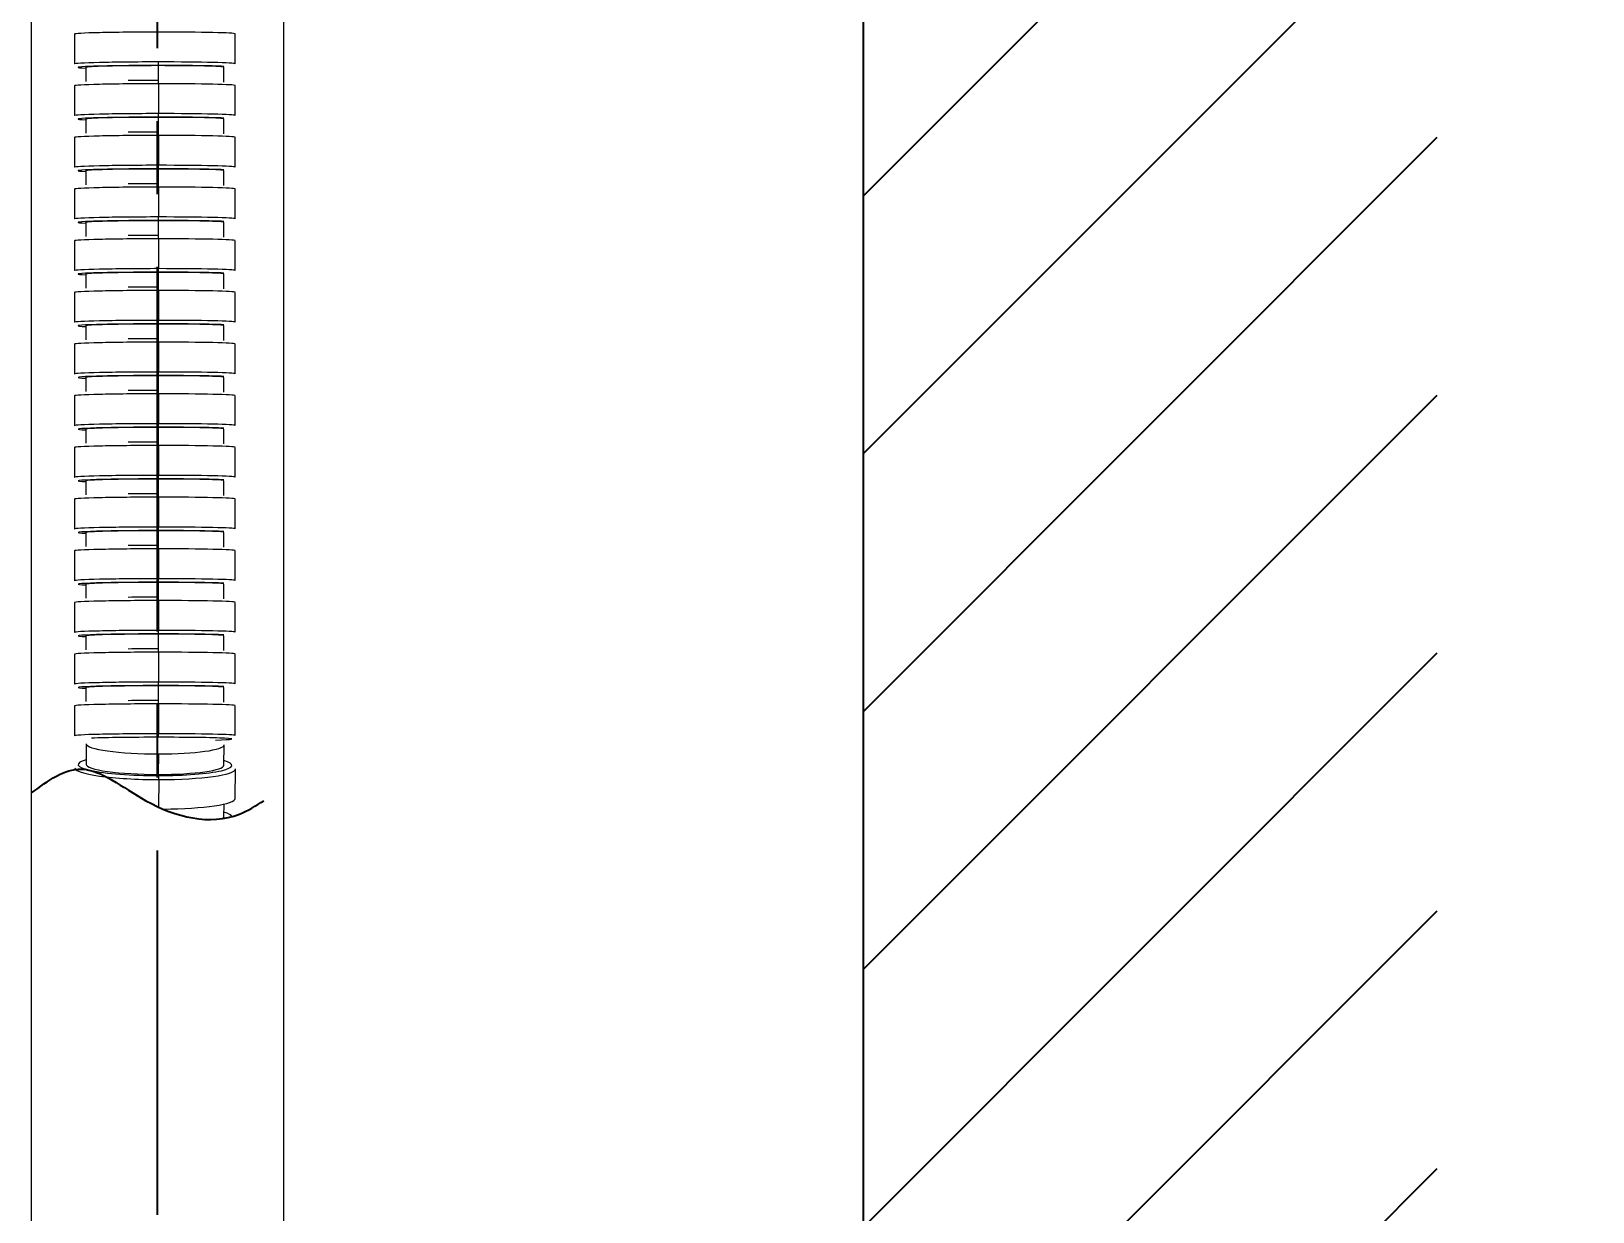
# Model space of a CAD drawing. Header units: millimetres. Extents: x 2433 to 4809, y -10272 to -6912.
# Drawn here: x 4325.1 to 4461.1, y -8711.6 to -8608.8 of the extents above; entities that cross this region are included whole.
import ezdxf

# ---------------------------------------------------------------- set-up
doc = ezdxf.new("R2010")
doc.units = ezdxf.units.MM
doc.linetypes.add('CENTERX2', pattern=[101.6, 63.5, -12.7, 12.7, -12.7])
doc.layers.add('CENTER', color=1, linetype='CENTERX2')
doc.layers.add('hatch', color=2, linetype='Continuous')
doc.layers.add('DIM', color=3, linetype='Continuous', lineweight=13)
doc.styles.add('ARIAL', font='arial.ttf')
doc.dimstyles.get("Standard").update_dxf_attribs({"dimtxt": 15, "dimasz": 15, "dimexe": 0.18, "dimexo": 0.0625, "dimgap": 4, "dimtad": 0, "dimtih": 1, "dimtoh": 1, "dimdec": 1, "dimdsep": 46, "dimtxsty": 'ARIAL', "dimcen": 0, "dimclrd": 3, "dimclre": 3, "dimclrt": 3, "dimadec": 0, "dimazin": 0, "dimtfac": 1, "dimtdec": 1, "dimtofl": 0, "dimtmove": 0, "dimatfit": 3, "dimfxl": 1, "dimtolj": 1, "dimtzin": 0, "dimarcsym": 0})

# ---------------------------------------------------------------- blocks, each defined once
blk = doc.blocks.new('*D53')
at = {"layer": 'Defpoints', "color": 0, "transparency": 16777216}
for p in [(4433.77, -8204.62), (4585.76, -8204.62), (4446.11, -9085.72)]:
    blk.add_point(p, dxfattribs=at)
at = {"layer": 'DIM', "color": 3, "lineweight": -2, "transparency": 16777216}
for p, q in [((4433.84, -8204.62), (4585.94, -8204.62)), ((4585.76, -8222.62), (4585.76, -8630.98)), ((4585.76, -9067.72), (4585.76, -8659.36)), ((4446.17, -9085.72), (4585.94, -9085.72))]:
    blk.add_line(p, q, dxfattribs=at)
at = {"layer": 'DIM', "color": 3, "transparency": 16777216}
for points in [[(4582.76, -8222.62), (4588.76, -8222.62), (4585.76, -8204.62)], [(4582.76, -9067.72), (4588.76, -9067.72), (4585.76, -9085.72)]]:
    blk.add_solid(points, dxfattribs=at)
at = {"layer": 'DIM', "color": 3, "transparency": 16777216, "insert": (4585.76, -8645.17), "char_height": 18, "attachment_point": 5, "style": 'ARIAL'}
blk.add_mtext('\\A1;881', dxfattribs=at)

msp = doc.modelspace()

# ---------------------------------------------------------------- hatches: boundary and pattern name
at = {"layer": 'hatch'}
h = msp.add_hatch(dxfattribs=at)
h.set_pattern_fill('ANSI31', color=256, scale=5)
h.set_pattern_definition([(45, (-10739.184, -4407.476), (-11.22532, 11.22532), [])])
h.paths.add_polyline_path([(4397.57, -9941.36), (4447.57, -9941.36), (4447.57, -7870.79), (4397.57, -7870.79)])

# ---------------------------------------------------------------- linework, layer by layer
msp.add_line((4397.57, -9941.36), (4397.57, -7799.37))
at = {"linetype": 'Continuous', "lineweight": 18, "extrusion": (-1, -2.22045e-16, 0)}
for p, q in [((4325.07, -8590.18), (4325.07, -9060.68)), ((4347.07, -9060.3), (4347.07, -8590.19)), ((4328.84, -8609.09), (4328.84, -8611.69)), ((4342.84, -8611.67), (4342.84, -8609.08)), ((4329.84, -8611.99), (4329.84, -8613.22)), ((4341.84, -8613.27), (4341.84, -8611.98)), ((4328.84, -8613.59), (4328.84, -8616.19)), ((4342.84, -8616.17), (4342.84, -8613.58)), ((4329.84, -8616.49), (4329.84, -8617.72)), ((4341.84, -8617.77), (4341.84, -8616.48)), ((4328.84, -8618.09), (4328.84, -8620.69)), ((4342.84, -8620.67), (4342.84, -8618.08)), ((4329.84, -8620.99), (4329.84, -8622.22)), ((4341.84, -8622.27), (4341.84, -8620.98)), ((4328.84, -8622.59), (4328.84, -8625.19)), ((4342.84, -8625.17), (4342.84, -8622.58)), ((4329.84, -8625.49), (4329.84, -8626.72)), ((4341.84, -8626.77), (4341.84, -8625.48)), ((4328.84, -8627.09), (4328.84, -8629.69)), ((4342.84, -8629.67), (4342.84, -8627.08)), ((4329.84, -8629.99), (4329.84, -8631.22)), ((4341.84, -8631.27), (4341.84, -8629.98)), ((4328.84, -8631.59), (4328.84, -8634.19)), ((4342.84, -8634.17), (4342.84, -8631.58)), ((4329.84, -8634.49), (4329.84, -8635.72)), ((4341.84, -8635.77), (4341.84, -8634.48)), ((4328.84, -8636.09), (4328.84, -8638.69)), ((4342.84, -8638.67), (4342.84, -8636.08)), ((4329.84, -8638.99), (4329.84, -8640.22)), ((4341.84, -8640.27), (4341.84, -8638.98)), ((4328.84, -8640.59), (4328.84, -8643.19)), ((4342.84, -8643.17), (4342.84, -8640.58)), ((4329.84, -8643.49), (4329.84, -8644.72)), ((4341.84, -8644.77), (4341.84, -8643.48)), ((4328.84, -8645.09), (4328.84, -8647.69)), ((4342.84, -8647.67), (4342.84, -8645.08)), ((4329.84, -8647.99), (4329.84, -8649.22)), ((4341.84, -8649.27), (4341.84, -8647.98)), ((4328.84, -8649.59), (4328.84, -8652.19)), ((4342.84, -8652.17), (4342.84, -8649.58)), ((4329.84, -8652.49), (4329.84, -8653.72)), ((4341.84, -8653.77), (4341.84, -8652.48)), ((4328.84, -8654.09), (4328.84, -8656.69)), ((4342.84, -8656.67), (4342.84, -8654.08)), ((4329.84, -8656.99), (4329.84, -8658.22)), ((4341.84, -8658.27), (4341.84, -8656.98)), ((4328.84, -8658.59), (4328.84, -8661.19)), ((4342.84, -8661.17), (4342.84, -8658.58)), ((4329.84, -8661.49), (4329.84, -8662.72)), ((4341.84, -8662.77), (4341.84, -8661.48)), ((4328.84, -8663.09), (4328.84, -8665.69)), ((4342.84, -8665.67), (4342.84, -8663.08)), ((4329.84, -8665.99), (4329.84, -8667.22)), ((4341.84, -8667.27), (4341.84, -8665.98)), ((4328.84, -8667.59), (4328.84, -8670.19)), ((4342.84, -8670.17), (4342.84, -8667.58)), ((4329.87, -8670.9), (4329.86, -8672.68)), ((4341.86, -8672.76), (4341.87, -8670.98)), ((4342.84, -8675.65), (4342.86, -8673.07)), ((4341.86, -8677.26), (4341.87, -8676.14))]:
    msp.add_line(p, q, dxfattribs=at)
at = {"linetype": 'Continuous', "lineweight": 13, "extrusion": (-1, -2.22045e-16, 0)}
for p, q in [((4336.12, -8611.84), (4336.12, -8613.13)), ((4336.17, -8613.42), (4336.17, -8616.02)), ((4336.12, -8616.34), (4336.12, -8617.63)), ((4336.17, -8617.92), (4336.17, -8620.52)), ((4336.12, -8620.84), (4336.12, -8622.13)), ((4336.17, -8622.42), (4336.17, -8625.02)), ((4336.12, -8625.34), (4336.12, -8626.63)), ((4336.17, -8626.92), (4336.17, -8629.52)), ((4336.12, -8629.84), (4336.12, -8631.13)), ((4336.17, -8631.42), (4336.17, -8634.02)), ((4336.12, -8634.34), (4336.12, -8635.63)), ((4336.17, -8635.92), (4336.17, -8638.52)), ((4336.12, -8638.84), (4336.12, -8640.13)), ((4336.17, -8640.42), (4336.17, -8643.02)), ((4336.12, -8643.34), (4336.12, -8644.63)), ((4336.17, -8644.92), (4336.17, -8647.52)), ((4336.12, -8647.84), (4336.12, -8649.13)), ((4336.17, -8649.42), (4336.17, -8652.02)), ((4336.12, -8652.34), (4336.12, -8653.63)), ((4336.17, -8653.92), (4336.17, -8656.52)), ((4336.12, -8656.84), (4336.12, -8658.13)), ((4336.17, -8658.42), (4336.17, -8661.02)), ((4336.12, -8661.34), (4336.12, -8662.63)), ((4336.17, -8662.92), (4336.17, -8665.52)), ((4336.12, -8665.84), (4336.12, -8667.13)), ((4336.17, -8667.42), (4336.17, -8670.02)), ((4336.15, -8671.77), (4336.14, -8673.56)), ((4336.14, -8673.56), (4336.17, -8673.66)), ((4336.18, -8674), (4336.17, -8676.4))]:
    msp.add_line(p, q, dxfattribs=at)
at = {"linetype": 'Continuous', "lineweight": 18}
for centre, major_axis, ratio, start_param, end_param in [((4335.84, -8609.08), (-7, -0.01), 0.023269, 4.665461, 6.283187), ((4335.84, -8609.08), (-7, -0.01), 0.023269, 3.141594, 4.665461), ((4335.84, -8611.68), (-7, -0.01), 0.023269, 4.665461, 6.283187), ((4336.16, -8611.53), (0, 0.3), 0.046898, 3.164889, 4.735685), ((4335.84, -8611.68), (-7, -0.01), 0.023269, 3.141594, 4.665461), ((4335.84, -8611.98), (-6.7, -0.01), 0.023269, 4.665461, 6.742692), ((4335.84, -8611.98), (-6, -0.01), 0.023269, 4.665461, 6.283186), ((4335.84, -8611.98), (-6, -0.01), 0.023269, 3.14159, 4.665461), ((4335.84, -8613.58), (-7, -0.01), 0.023269, 4.665461, 6.283187), ((4335.84, -8613.28), (-6.7, -0.01), 0.023269, 4.665461, 5.067595), ((4336.15, -8613.43), (0, 0.3), 0.046898, 4.735685, 6.291888), ((4335.84, -8613.58), (-7, -0.01), 0.023269, 3.141594, 4.665461), ((4335.84, -8616.48), (-6.7, -0.01), 0.023269, 4.665461, 6.742692), ((4335.84, -8616.18), (-7, -0.01), 0.023269, 4.665461, 6.283187), ((4335.84, -8616.48), (-6, -0.01), 0.023269, 4.665461, 6.283186), ((4335.84, -8616.48), (-6, -0.01), 0.023269, 3.14159, 4.665461), ((4336.16, -8616.03), (0, 0.3), 0.046898, 3.164889, 4.735685), ((4335.84, -8616.18), (-7, -0.01), 0.023269, 3.141594, 4.665461), ((4335.84, -8618.08), (-7, -0.01), 0.023269, 4.665461, 6.283187), ((4335.84, -8617.78), (-6.7, -0.01), 0.023269, 4.665461, 5.067595), ((4336.15, -8617.93), (0, 0.3), 0.046898, 4.735685, 6.291888), ((4335.84, -8618.08), (-7, -0.01), 0.023269, 3.141594, 4.665461), ((4335.84, -8620.98), (-6.7, -0.01), 0.023269, 4.665461, 6.742692), ((4335.84, -8620.68), (-7, -0.01), 0.023269, 4.665461, 6.283187), ((4335.84, -8620.98), (-6, -0.01), 0.023269, 4.665461, 6.283186), ((4335.84, -8620.98), (-6, -0.01), 0.023269, 3.14159, 4.665461), ((4336.16, -8620.53), (0, 0.3), 0.046898, 3.164889, 4.735685), ((4335.84, -8620.68), (-7, -0.01), 0.023269, 3.141594, 4.665461), ((4335.84, -8622.58), (-7, -0.01), 0.023269, 4.665461, 6.283187), ((4335.84, -8622.28), (-6.7, -0.01), 0.023269, 4.665461, 5.067595), ((4336.15, -8622.43), (0, 0.3), 0.046898, 4.735685, 6.291888), ((4335.84, -8622.58), (-7, -0.01), 0.023269, 3.141594, 4.665461), ((4335.84, -8625.18), (-7, -0.01), 0.023269, 4.665461, 6.283187), ((4336.16, -8625.03), (0, 0.3), 0.046898, 3.164889, 4.735685), ((4335.84, -8625.18), (-7, -0.01), 0.023269, 3.141594, 4.665461), ((4335.84, -8625.48), (-6.7, -0.01), 0.023269, 4.665461, 6.742692), ((4335.84, -8625.48), (-6, -0.01), 0.023269, 4.665461, 6.283186), ((4335.84, -8625.48), (-6, -0.01), 0.023269, 3.14159, 4.665461), ((4335.84, -8627.08), (-7, -0.01), 0.023269, 4.665461, 6.283187), ((4335.84, -8626.78), (-6.7, -0.01), 0.023269, 4.665461, 5.067595), ((4336.15, -8626.93), (0, 0.3), 0.046898, 4.735685, 6.291888), ((4335.84, -8627.08), (-7, -0.01), 0.023269, 3.141594, 4.665461), ((4335.84, -8629.98), (-6.7, -0.01), 0.023269, 4.665461, 6.742692), ((4335.84, -8629.68), (-7, -0.01), 0.023269, 4.665461, 6.283187), ((4335.84, -8629.98), (-6, -0.01), 0.023269, 4.665461, 6.283186), ((4335.84, -8629.98), (-6, -0.01), 0.023269, 3.14159, 4.665461), ((4336.16, -8629.53), (0, 0.3), 0.046898, 3.164889, 4.735685), ((4335.84, -8629.68), (-7, -0.01), 0.023269, 3.141594, 4.665461), ((4335.84, -8631.58), (-7, -0.01), 0.023269, 4.665461, 6.283187), ((4335.84, -8631.28), (-6.7, -0.01), 0.023269, 4.665461, 5.067595), ((4336.15, -8631.43), (0, 0.3), 0.046898, 4.735685, 6.291888), ((4335.84, -8631.58), (-7, -0.01), 0.023269, 3.141594, 4.665461), ((4335.84, -8634.48), (-6.7, -0.01), 0.023269, 4.665461, 6.742692), ((4335.84, -8634.18), (-7, -0.01), 0.023269, 4.665461, 6.283187), ((4335.84, -8634.48), (-6, -0.01), 0.023269, 4.665461, 6.283186), ((4335.84, -8634.48), (-6, -0.01), 0.023269, 3.14159, 4.665461), ((4336.16, -8634.03), (0, 0.3), 0.046898, 3.164889, 4.735685), ((4335.84, -8634.18), (-7, -0.01), 0.023269, 3.141594, 4.665461), ((4335.84, -8636.08), (-7, -0.01), 0.023269, 4.665461, 6.283187), ((4335.84, -8635.78), (-6.7, -0.01), 0.023269, 4.665461, 5.067595), ((4336.15, -8635.93), (0, 0.3), 0.046898, 4.735685, 6.291888), ((4335.84, -8636.08), (-7, -0.01), 0.023269, 3.141594, 4.665461), ((4335.84, -8638.98), (-6.7, -0.01), 0.023269, 4.665461, 6.742692), ((4335.84, -8638.68), (-7, -0.01), 0.023269, 4.665461, 6.283187), ((4335.84, -8638.98), (-6, -0.01), 0.023269, 4.665461, 6.283186), ((4335.84, -8638.98), (-6, -0.01), 0.023269, 3.14159, 4.665461), ((4336.16, -8638.53), (0, 0.3), 0.046898, 3.164889, 4.735685), ((4335.84, -8638.68), (-7, -0.01), 0.023269, 3.141594, 4.665461), ((4335.84, -8640.28), (-6.7, -0.01), 0.023269, 4.665461, 5.067595), ((4336.15, -8640.43), (0, 0.3), 0.046898, 4.735685, 6.291888), ((4335.84, -8640.58), (-7, -0.01), 0.023269, 4.665461, 6.283187), ((4335.84, -8640.58), (-7, -0.01), 0.023269, 3.141594, 4.665461), ((4335.84, -8643.48), (-6.7, -0.01), 0.023269, 4.665461, 6.742692), ((4335.84, -8643.18), (-7, -0.01), 0.023269, 4.665461, 6.283187), ((4335.84, -8643.48), (-6, -0.01), 0.023269, 4.665461, 6.283186), ((4335.84, -8643.48), (-6, -0.01), 0.023269, 3.14159, 4.665461), ((4336.16, -8643.03), (0, 0.3), 0.046898, 3.164889, 4.735685), ((4335.84, -8643.18), (-7, -0.01), 0.023269, 3.141594, 4.665461), ((4335.84, -8645.08), (-7, -0.01), 0.023269, 4.665461, 6.283187), ((4335.84, -8644.78), (-6.7, -0.01), 0.023269, 4.665461, 5.067595), ((4336.15, -8644.93), (0, 0.3), 0.046898, 4.735685, 6.291888), ((4335.84, -8645.08), (-7, -0.01), 0.023269, 3.141594, 4.665461), ((4335.84, -8647.98), (-6.7, -0.01), 0.023269, 4.665461, 6.742692), ((4335.84, -8647.68), (-7, -0.01), 0.023269, 4.665461, 6.283187), ((4335.84, -8647.98), (-6, -0.01), 0.023269, 4.665461, 6.283186), ((4335.84, -8647.98), (-6, -0.01), 0.023269, 3.14159, 4.665461), ((4336.16, -8647.53), (0, 0.3), 0.046898, 3.164889, 4.735685), ((4335.84, -8647.68), (-7, -0.01), 0.023269, 3.141594, 4.665461), ((4335.84, -8649.58), (-7, -0.01), 0.023269, 4.665461, 6.283187), ((4335.84, -8649.28), (-6.7, -0.01), 0.023269, 4.665461, 5.067595), ((4336.15, -8649.43), (0, 0.3), 0.046898, 4.735685, 6.291888), ((4335.84, -8649.58), (-7, -0.01), 0.023269, 3.141594, 4.665461), ((4335.84, -8652.48), (-6.7, -0.01), 0.023269, 4.665461, 6.742692), ((4335.84, -8652.18), (-7, -0.01), 0.023269, 4.665461, 6.283187), ((4335.84, -8652.48), (-6, -0.01), 0.023269, 4.665461, 6.283186), ((4335.84, -8652.48), (-6, -0.01), 0.023269, 3.14159, 4.665461), ((4336.16, -8652.03), (0, 0.3), 0.046898, 3.164889, 4.735685), ((4335.84, -8652.18), (-7, -0.01), 0.023269, 3.141594, 4.665461), ((4335.84, -8653.78), (-6.7, -0.01), 0.023269, 4.665461, 5.067595), ((4336.15, -8653.93), (0, 0.3), 0.046898, 4.735685, 6.291888), ((4335.84, -8654.08), (-7, -0.01), 0.023269, 4.665461, 6.283187), ((4335.84, -8654.08), (-7, -0.01), 0.023269, 3.141594, 4.665461), ((4335.84, -8656.68), (-7, -0.01), 0.023269, 4.665461, 6.283187), ((4336.16, -8656.53), (0, 0.3), 0.046898, 3.164889, 4.735685), ((4335.84, -8656.68), (-7, -0.01), 0.023269, 3.141594, 4.665461), ((4335.84, -8656.98), (-6.7, -0.01), 0.023269, 4.665461, 6.742692), ((4335.84, -8656.98), (-6, -0.01), 0.023269, 4.665461, 6.283186), ((4335.84, -8656.98), (-6, -0.01), 0.023269, 3.14159, 4.665461), ((4335.84, -8658.58), (-7, -0.01), 0.023269, 4.665461, 6.283187), ((4335.84, -8658.28), (-6.7, -0.01), 0.023269, 4.665461, 5.067595), ((4336.15, -8658.43), (0, 0.3), 0.046898, 4.735685, 6.291888), ((4335.84, -8658.58), (-7, -0.01), 0.023269, 3.141594, 4.665461), ((4335.84, -8661.48), (-6.7, -0.01), 0.023269, 4.665461, 6.742692), ((4335.84, -8661.18), (-7, -0.01), 0.023269, 4.665461, 6.283187), ((4335.84, -8661.48), (-6, -0.01), 0.023269, 4.665461, 6.283186), ((4335.84, -8661.48), (-6, -0.01), 0.023269, 3.14159, 4.665461), ((4336.16, -8661.03), (0, 0.3), 0.046898, 3.164889, 4.735685), ((4335.84, -8661.18), (-7, -0.01), 0.023269, 3.141594, 4.665461), ((4335.84, -8663.08), (-7, -0.01), 0.023269, 4.665461, 6.283187), ((4335.84, -8662.78), (-6.7, -0.01), 0.023269, 4.665461, 5.067595), ((4336.15, -8662.93), (0, 0.3), 0.046898, 4.735685, 6.291888), ((4335.84, -8663.08), (-7, -0.01), 0.023269, 3.141594, 4.665461), ((4335.84, -8665.98), (-6.7, -0.01), 0.023269, 4.665461, 6.742692), ((4335.84, -8665.68), (-7, -0.01), 0.023269, 4.665461, 6.283187), ((4335.84, -8665.98), (-6, -0.01), 0.023269, 4.665461, 6.283186), ((4335.84, -8665.98), (-6, -0.01), 0.023269, 3.14159, 4.665461), ((4336.16, -8665.53), (0, 0.3), 0.046898, 3.164889, 4.735685), ((4335.84, -8665.68), (-7, -0.01), 0.023269, 3.141594, 4.665461), ((4335.84, -8667.28), (-6.7, -0.01), 0.023269, 4.665461, 5.067595), ((4336.15, -8667.43), (0, 0.3), 0.046898, 4.735685, 6.291888), ((4335.84, -8667.58), (-7, -0.01), 0.023269, 4.665461, 6.283187), ((4335.84, -8667.58), (-7, -0.01), 0.023269, 3.141594, 4.665461), ((4335.84, -8670.18), (-7, -0.01), 0.023269, 4.665461, 6.283187), ((4336.16, -8670.03), (0, 0.3), 0.046898, 3.164889, 4.735685), ((4335.84, -8670.18), (-7, -0.01), 0.023269, 3.141594, 4.665461), ((4335.87, -8670.94), (-6, 0.04), 0.139303, 0.000008, 1.618174), ((4335.84, -8670.48), (-6.7, -0.01), 0.023269, 4.665461, 5.678179), ((4335.87, -8670.94), (-6, 0.04), 0.139303, 1.618174, 3.141601), ((4335.86, -8672.72), (-6, 0.04), 0.139303, 0.000008, 1.618174), ((4335.86, -8672.72), (-6, 0.04), 0.139303, 1.618174, 3.141601), ((4335.86, -8672.73), (-6.7, 0.04), 0.139303, 1.618174, 3.604053), ((4335.86, -8673.03), (-7, 0.05), 0.139303, 0.000008, 1.618174), ((4336.17, -8673.96), (0, 0.3), 0.046898, 4.572477, 6.12868), ((4335.86, -8673.03), (-7, 0.05), 0.139303, 1.618174, 3.1416), ((4335.84, -8675.6), (-7, 0.05), 0.139303, 1.675781, 3.1416), ((4335.86, -8677.23), (-6.7, 0.04), 0.13959, 3.182819, 3.604055), ((4335.86, -8677.22), (-6, 0.04), 0.13959, 2.96788, 3.141602)]:
    msp.add_ellipse(centre, major_axis=major_axis, ratio=ratio, start_param=start_param, end_param=end_param, dxfattribs=at)
at = {"linetype": 'Continuous', "lineweight": 13}
for centre, major_axis, ratio, start_param, end_param in [((4335.84, -8611.98), (-6.7, -0.01), 0.023269, 3.602207, 4.665461), ((4335.84, -8616.48), (-6.7, -0.01), 0.023269, 3.602207, 4.665461), ((4335.84, -8620.98), (-6.7, -0.01), 0.023269, 3.602207, 4.665461), ((4335.84, -8625.48), (-6.7, -0.01), 0.023269, 3.602207, 4.665461), ((4335.84, -8629.98), (-6.7, -0.01), 0.023269, 3.602207, 4.665461), ((4335.84, -8634.48), (-6.7, -0.01), 0.023269, 3.602207, 4.665461), ((4335.84, -8638.98), (-6.7, -0.01), 0.023269, 3.602207, 4.665461), ((4335.84, -8643.48), (-6.7, -0.01), 0.023269, 3.602207, 4.665461), ((4335.84, -8647.98), (-6.7, -0.01), 0.023269, 3.602207, 4.665461), ((4335.84, -8652.48), (-6.7, -0.01), 0.023269, 3.602207, 4.665461), ((4335.84, -8656.98), (-6.7, -0.01), 0.023269, 3.602207, 4.665461), ((4335.84, -8661.48), (-6.7, -0.01), 0.023269, 3.602207, 4.665461), ((4335.84, -8665.98), (-6.7, -0.01), 0.023269, 3.602207, 4.665461), ((4335.84, -8670.48), (-6.7, -0.01), 0.023269, 2.483085, 4.665461), ((4335.86, -8672.73), (-6.7, 0.04), 0.139303, 5.820692, 7.901359)]:
    msp.add_ellipse(centre, major_axis=major_axis, ratio=ratio, start_param=start_param, end_param=end_param, dxfattribs=at)
at = {"linetype": 'Continuous'}
msp.add_open_spline([(4325.11, -8675.17), (4326.54, -8674.11), (4329.65, -8671.8), (4335.22, -8676.65), (4341.5, -8678.26), (4344.64, -8676.29), (4345.33, -8675.85)], degree=3, knots=[1.180881, 1.180881, 1.180881, 1.180881, 4.020586, 7.346143, 11.488698, 12.657431, 12.657431, 12.657431, 12.657431], dxfattribs=at)
at = {"linetype": 'Continuous', "lineweight": 18}
msp.add_open_spline([(4337.2, -8676.82), (4337.22, -8676.82), (4337.24, -8676.82), (4337.26, -8676.82)], degree=3, dxfattribs=at)
at = {"layer": 'CENTER', "ltscale": 0.5}
msp.add_line((4336.07, -9118.32), (4336.07, -7876.88), dxfattribs=at)

# ---------------------------------------------------------------- dimensions: what is measured, and where the dimension line sits
at = {"layer": 'DIM', "color": 3}
dim = msp.add_linear_dim(base=(4585.76, -8204.62), p1=(4446.11, -9085.72), p2=(4433.77, -8204.62), angle=90, text='881', dimstyle='Standard', override={"dimtxt": 18, "dimasz": 18, "dimgap": 5}, dxfattribs=at)
dim.commit()
dim.dimension.update_dxf_attribs({"geometry": '*D53', "text_midpoint": (4585.76, -8645.17)})

doc.saveas('drawing.dxf')
